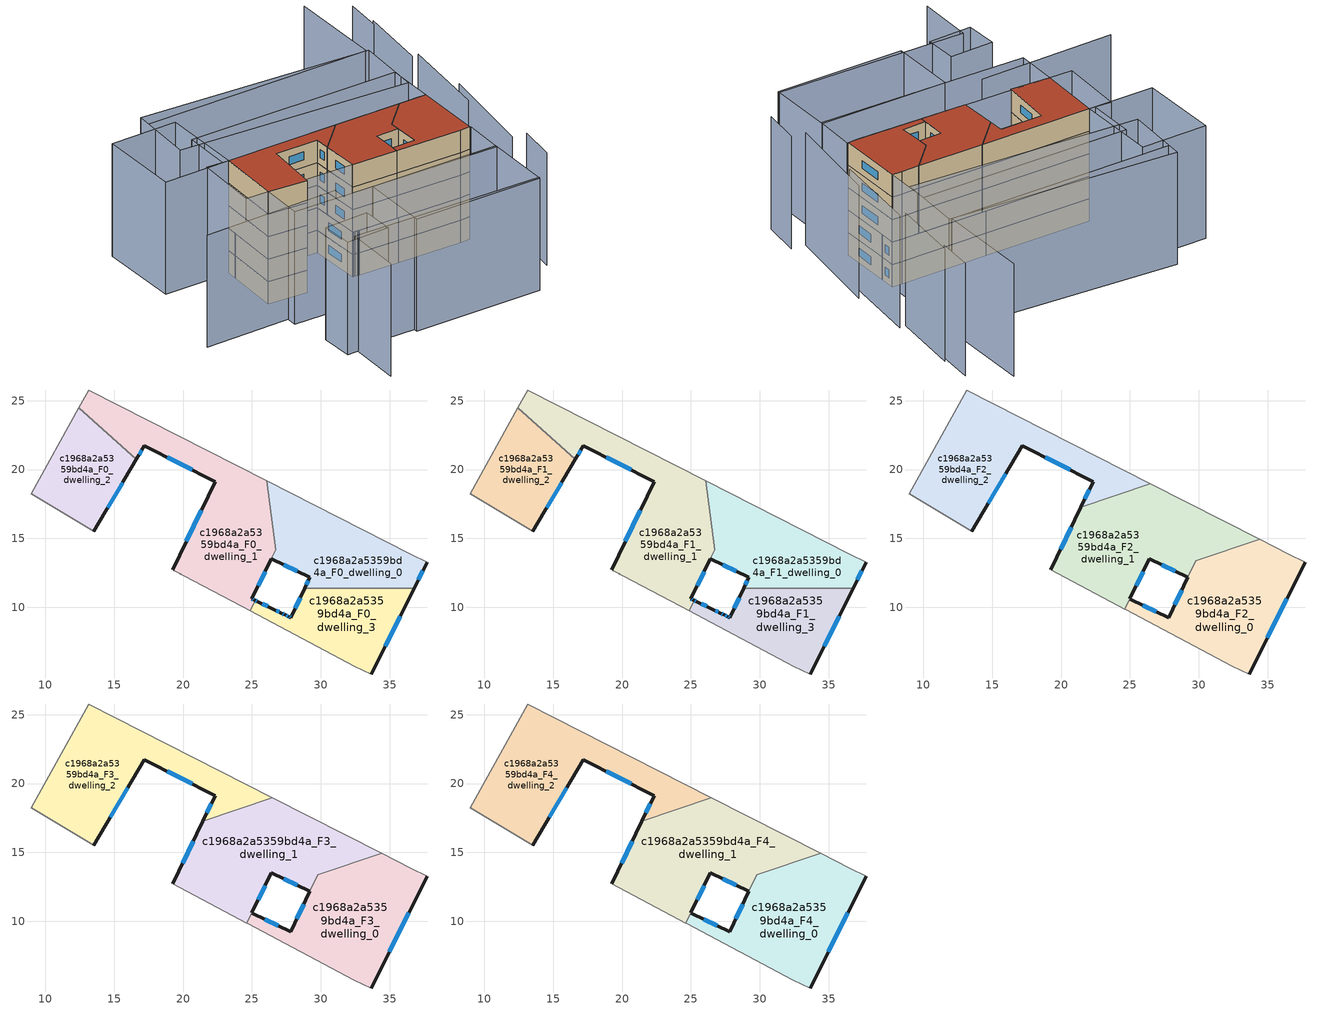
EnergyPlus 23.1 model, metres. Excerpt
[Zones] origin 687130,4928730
c1968a2a5359bd4a_F0_dwelling_0
 floor ground (EU_floor_Construction): 36.53,13.86 37.72,13.27 36.78,11.39 28.84,11.39 29.21,12.17 26.41,13.52 26.73,14.19 26.06,19.2 z0
 wall outside (EU_wall_Construction): 36.78,11.39 37.72,13.27 / 26.41,13.52 29.21,12.17 28.84,11.39 z0:3
 wall adiabatic (EU_wall_Construction): 37.72,13.27 36.53,13.86 26.06,19.2 z0:3
 wall to c1968a2a5359bd4a_F0_dwelling_3 (EU_wall_Construction): 28.84,11.39 36.78,11.39 z0:3
 wall to c1968a2a5359bd4a_F0_dwelling_1 (EU_wall_Construction): 26.06,19.2 26.73,14.19 26.41,13.52 z0:3
 window (EU_Window_Construction): 37.09,12 37.42,12.66 / 29.09,11.92 28.96,11.64 / 27.32,13.08 28.3,12.61 z0.98:2.02
c1968a2a5359bd4a_F0_dwelling_1
 floor ground (EU_floor_Construction): 26.06,19.2 26.73,14.19 25,10.6 25.14,10.54 25.18,10.52 25.23,10.49 24.86,9.74 20.11,12.25 19.92,12.35 19.85,12.39 19.78,12.43 19.58,12.53 19.37,12.65 19.31,12.68 19.24,12.71 22.33,19.13 17.19,21.73 16.61,20.76 12.43,24.49 13.14,25.78 z0
 wall outside (EU_wall_Construction): 16.61,20.76 17.19,21.73 22.33,19.13 19.24,12.71 / 25.23,10.49 25.18,10.52 25.14,10.54 25,10.6 26.41,13.52 z0:3
 wall adiabatic (EU_wall_Construction): 19.24,12.71 19.31,12.68 19.37,12.65 19.58,12.53 19.78,12.43 19.85,12.39 19.92,12.35 20.11,12.25 24.86,9.74 / 26.06,19.2 13.14,25.78 12.43,24.49 z0:3
 wall to c1968a2a5359bd4a_F0_dwelling_2 (EU_wall_Construction): 12.43,24.49 16.61,20.76 z0:3
 wall to c1968a2a5359bd4a_F0_dwelling_3 (EU_wall_Construction): 24.86,9.74 25.23,10.49 z0:3
 window (EU_Window_Construction): 21.33,17.04 20.25,14.8 / 18.86,20.89 20.66,19.98 / 16.8,21.07 17,21.41 / 25.46,11.55 25.95,12.57 / 25.09,10.56 25.05,10.58 z0.98:2.02
c1968a2a5359bd4a_F0_dwelling_2
 floor ground (EU_floor_Construction): 16.61,20.76 13.5,15.52 8.98,18.23 12.43,24.49 z0
 wall outside (EU_wall_Construction): 13.5,15.52 16.61,20.76 z0:3
 wall adiabatic (EU_wall_Construction): 12.43,24.49 8.98,18.23 13.5,15.52 z0:3
 window (EU_Window_Construction): 14.51,17.23 15.6,19.05 z0.98:2.02
c1968a2a5359bd4a_F0_dwelling_3
 floor ground (EU_floor_Construction): 36.78,11.39 33.65,5.15 32.43,5.72 24.86,9.74 25.23,10.49 25.41,10.41 26.49,9.89 26.6,9.83 27.15,9.58 27.42,9.45 27.69,9.32 27.82,9.25 28.84,11.39 z0
 wall outside (EU_wall_Construction): 28.84,11.39 27.82,9.25 27.69,9.32 27.42,9.45 27.15,9.58 26.6,9.83 26.49,9.89 25.41,10.41 25.23,10.49 / 33.65,5.15 36.78,11.39 z0:3
 wall adiabatic (EU_wall_Construction): 24.86,9.74 32.43,5.72 33.65,5.15 z0:3
 window (EU_Window_Construction): 27.33,9.49 27.23,9.53 / 27.6,9.36 27.51,9.4 / 27.78,9.27 27.73,9.3 / 28.51,10.69 28.15,9.95 / 34.67,7.18 35.76,9.36 / 25.35,10.44 25.29,10.47 / 26.14,10.06 25.76,10.24 / 26.97,9.66 26.78,9.75 z0.98:2.02
c1968a2a5359bd4a_F1_dwelling_0
 floor to c1968a2a5359bd4a_F0_dwelling_0 (EU_floor_Construction): 36.53,13.86 37.72,13.27 36.78,11.39 28.84,11.39 29.21,12.17 26.41,13.52 26.73,14.19 26.06,19.2 z3
 wall outside (EU_wall_Construction): 36.78,11.39 37.72,13.27 / 26.41,13.52 29.21,12.17 28.84,11.39 z3:6
 wall adiabatic (EU_wall_Construction): 37.72,13.27 36.53,13.86 26.06,19.2 z3:6
 wall to c1968a2a5359bd4a_F1_dwelling_3 (EU_wall_Construction): 28.84,11.39 36.78,11.39 z3:6
 wall to c1968a2a5359bd4a_F1_dwelling_1 (EU_wall_Construction): 26.06,19.2 26.73,14.19 26.41,13.52 z3:6
 window (EU_Window_Construction): 37.09,12 37.42,12.66 / 29.09,11.92 28.96,11.64 / 27.32,13.08 28.3,12.61 z3.98:5.02
c1968a2a5359bd4a_F1_dwelling_1
 floor to c1968a2a5359bd4a_F0_dwelling_1 (EU_floor_Construction): 26.06,19.2 26.73,14.19 25,10.6 25.14,10.54 25.18,10.52 25.23,10.49 24.86,9.74 20.11,12.25 19.92,12.35 19.85,12.39 19.78,12.43 19.58,12.53 19.37,12.65 19.31,12.68 19.24,12.71 22.33,19.13 17.19,21.73 16.61,20.76 12.43,24.49 13.14,25.78 z3
 wall outside (EU_wall_Construction): 16.61,20.76 17.19,21.73 22.33,19.13 19.24,12.71 / 25.23,10.49 25.18,10.52 25.14,10.54 25,10.6 26.41,13.52 z3:6
 wall adiabatic (EU_wall_Construction): 19.24,12.71 19.31,12.68 19.37,12.65 19.58,12.53 19.78,12.43 19.85,12.39 19.92,12.35 20.11,12.25 24.86,9.74 / 26.06,19.2 13.14,25.78 12.43,24.49 z3:6
 wall to c1968a2a5359bd4a_F1_dwelling_2 (EU_wall_Construction): 12.43,24.49 16.61,20.76 z3:6
 wall to c1968a2a5359bd4a_F1_dwelling_3 (EU_wall_Construction): 24.86,9.74 25.23,10.49 z3:6
 window (EU_Window_Construction): 21.33,17.04 20.25,14.8 / 18.86,20.89 20.66,19.98 / 16.8,21.07 17,21.41 / 25.46,11.55 25.95,12.57 / 25.09,10.56 25.05,10.58 z3.98:5.02
c1968a2a5359bd4a_F1_dwelling_2
 floor to c1968a2a5359bd4a_F0_dwelling_2 (EU_floor_Construction): 16.61,20.76 13.5,15.52 8.98,18.23 12.43,24.49 z3
 wall outside (EU_wall_Construction): 13.5,15.52 16.61,20.76 z3:6
 wall adiabatic (EU_wall_Construction): 12.43,24.49 8.98,18.23 13.5,15.52 z3:6
 window (EU_Window_Construction): 14.51,17.23 15.6,19.05 z3.98:5.02
c1968a2a5359bd4a_F1_dwelling_3
 floor to c1968a2a5359bd4a_F0_dwelling_3 (EU_floor_Construction): 36.78,11.39 33.65,5.15 32.43,5.72 24.86,9.74 25.23,10.49 25.41,10.41 26.49,9.89 26.6,9.83 27.15,9.58 27.42,9.45 27.69,9.32 27.82,9.25 28.84,11.39 z3
 wall outside (EU_wall_Construction): 28.84,11.39 27.82,9.25 27.69,9.32 27.42,9.45 27.15,9.58 26.6,9.83 26.49,9.89 25.41,10.41 25.23,10.49 / 33.65,5.15 36.78,11.39 z3:6
 wall adiabatic (EU_wall_Construction): 24.86,9.74 32.43,5.72 33.65,5.15 z3:6
 window (EU_Window_Construction): 27.33,9.49 27.23,9.53 / 27.6,9.36 27.51,9.4 / 27.78,9.27 27.73,9.3 / 28.51,10.69 28.15,9.95 / 34.67,7.18 35.76,9.36 / 25.35,10.44 25.29,10.47 / 26.14,10.06 25.76,10.24 / 26.97,9.66 26.78,9.75 z3.98:5.02
c1968a2a5359bd4a_F2_dwelling_0
 floor to c1968a2a5359bd4a_F1_dwelling_0 (EU_floor_Construction): 36.53,13.86 37.72,13.27 36.78,11.39 28.84,11.39 29.78,13.37 34.42,14.94 z6
 floor to c1968a2a5359bd4a_F1_dwelling_3 (EU_floor_Construction): 36.78,11.39 33.65,5.15 32.43,5.72 24.86,9.74 25.23,10.49 25.41,10.41 26.49,9.89 26.6,9.83 27.15,9.58 27.42,9.45 27.69,9.32 27.82,9.25 28.84,11.39 z6
 floor to c1968a2a5359bd4a_F1_dwelling_1 (EU_floor_Construction): 25.18,10.52 25.23,10.49 24.86,9.74 24.65,9.85 25,10.6 25.14,10.54 z6
 wall outside (EU_wall_Construction): 33.65,5.15 37.72,13.27 / 29.21,12.17 27.82,9.25 25.01,10.6 z6:9
 wall adiabatic (EU_wall_Construction): 37.72,13.27 36.53,13.86 34.42,14.94 / 24.65,9.85 32.43,5.72 33.65,5.15 z6:9
 wall to c1968a2a5359bd4a_F2_dwelling_1 (EU_wall_Construction): 29.78,13.37 29.21,12.17 / 34.42,14.94 29.79,13.37 / 25,10.6 24.64,9.85 z6:9
 window (EU_Window_Construction): 34.98,7.79 36.4,10.63 / 26.91,9.69 25.92,10.16 / 28.76,11.22 28.27,10.2 z6.98:8.02
c1968a2a5359bd4a_F2_dwelling_1
 floor to c1968a2a5359bd4a_F1_dwelling_0 (EU_floor_Construction): 34.42,14.94 29.79,13.37 29.21,12.17 26.41,13.52 26.73,14.19 26.11,18.86 26.48,18.99 z6
 floor to c1968a2a5359bd4a_F1_dwelling_1 (EU_floor_Construction): 26.11,18.86 26.73,14.19 24.64,9.85 20.02,12.3 19.92,12.35 19.85,12.39 19.78,12.43 19.66,12.49 19.33,12.67 19.31,12.68 19.24,12.71 21.44,17.28 z6
 wall outside (EU_wall_Construction): 21.44,17.28 19.24,12.71 / 25,10.6 26.41,13.52 29.21,12.17 z6:9
 wall adiabatic (EU_wall_Construction): 19.24,12.71 24.64,9.85 / 34.42,14.94 26.48,18.99 z6:9
 wall to c1968a2a5359bd4a_F2_dwelling_2 (EU_wall_Construction): 26.48,18.99 21.44,17.28 z6:9
 window (EU_Window_Construction): 20.73,15.8 19.96,14.2 / 27.32,13.08 28.3,12.61 / 25.46,11.55 25.95,12.57 z6.98:8.02
c1968a2a5359bd4a_F2_dwelling_2
 floor to c1968a2a5359bd4a_F1_dwelling_0 (EU_floor_Construction): 26.48,18.99 26.11,18.86 26.06,19.2 z6
 floor to c1968a2a5359bd4a_F1_dwelling_2 (EU_floor_Construction): 16.61,20.76 13.5,15.52 8.98,18.23 12.43,24.49 z6
 floor to c1968a2a5359bd4a_F1_dwelling_1 (EU_floor_Construction): 26.06,19.2 22.33,19.13 17.19,21.73 16.61,20.76 12.43,24.49 13.14,25.78 z6; 26.06,19.2 26.11,18.86 21.44,17.28 22.33,19.13 z6
 wall outside (EU_wall_Construction): 13.5,15.52 17.19,21.73 22.33,19.13 21.44,17.28 z6:9
 wall adiabatic (EU_wall_Construction): 26.48,18.99 13.14,25.78 8.98,18.23 13.5,15.52 z6:9
 window (EU_Window_Construction): 22.04,18.53 21.73,17.88 / 18.86,20.89 20.66,19.98 / 14.7,17.54 15.99,19.71 z6.98:8.02
c1968a2a5359bd4a_F3_dwelling_0
 floor to c1968a2a5359bd4a_F2_dwelling_0 (EU_floor_Construction): 36.53,13.86 37.72,13.27 33.65,5.15 32.43,5.72 24.65,9.85 24.83,10.23 25.01,10.6 27.82,9.25 29.78,13.37 34.42,14.94 z9
 wall outside (EU_wall_Construction): 33.65,5.15 37.72,13.27 / 29.21,12.17 27.82,9.25 25.01,10.6 z9:12
 wall adiabatic (EU_wall_Construction): 37.72,13.27 36.53,13.86 34.42,14.94 / 24.65,9.85 32.43,5.72 33.65,5.15 z9:12
 wall to c1968a2a5359bd4a_F3_dwelling_1 (EU_wall_Construction): 29.78,13.37 29.21,12.17 / 34.42,14.94 29.79,13.37 / 25,10.6 24.64,9.85 z9:12
 window (EU_Window_Construction): 34.98,7.79 36.4,10.63 / 26.91,9.69 25.92,10.16 / 28.76,11.22 28.27,10.2 z9.98:11.02
c1968a2a5359bd4a_F3_dwelling_1
 floor to c1968a2a5359bd4a_F2_dwelling_1 (EU_floor_Construction): 34.42,14.94 29.79,13.37 29.21,12.17 26.41,13.52 24.64,9.85 19.24,12.71 21.44,17.28 26.48,18.99 z9
 wall outside (EU_wall_Construction): 21.44,17.28 19.24,12.71 / 25,10.6 26.41,13.52 29.21,12.17 z9:12
 wall adiabatic (EU_wall_Construction): 19.24,12.71 24.64,9.85 / 34.42,14.94 26.48,18.99 z9:12
 wall to c1968a2a5359bd4a_F3_dwelling_2 (EU_wall_Construction): 26.48,18.99 21.44,17.28 z9:12
 window (EU_Window_Construction): 20.73,15.8 19.96,14.2 / 27.32,13.08 28.3,12.61 / 25.46,11.55 25.95,12.57 z9.98:11.02
c1968a2a5359bd4a_F3_dwelling_2
 floor to c1968a2a5359bd4a_F2_dwelling_2 (EU_floor_Construction): 26.48,18.99 21.44,17.28 22.33,19.13 17.19,21.73 13.5,15.52 8.98,18.23 13.14,25.78 z9
 wall outside (EU_wall_Construction): 13.5,15.52 17.19,21.73 22.33,19.13 21.44,17.28 z9:12
 wall adiabatic (EU_wall_Construction): 26.48,18.99 13.14,25.78 8.98,18.23 13.5,15.52 z9:12
 window (EU_Window_Construction): 22.04,18.53 21.73,17.88 / 18.86,20.89 20.66,19.98 / 14.7,17.54 15.99,19.71 z9.98:11.02
c1968a2a5359bd4a_F4_dwelling_0
 floor to c1968a2a5359bd4a_F3_dwelling_0 (EU_floor_Construction): 36.53,13.86 37.72,13.27 33.65,5.15 32.43,5.72 24.65,9.85 24.83,10.23 25.01,10.6 27.82,9.25 29.78,13.37 34.42,14.94 z12
 wall outside (EU_wall_Construction): 33.65,5.15 37.72,13.27 / 29.21,12.17 27.82,9.25 25.01,10.6 z12:15
 wall adiabatic (EU_wall_Construction): 37.72,13.27 36.53,13.86 34.42,14.94 / 24.65,9.85 32.43,5.72 33.65,5.15 z12:15
 wall to c1968a2a5359bd4a_F4_dwelling_1 (EU_wall_Construction): 29.78,13.37 29.21,12.17 / 34.42,14.94 29.79,13.37 / 25,10.6 24.64,9.85 z12:15
 window (EU_Window_Construction): 34.98,7.79 36.4,10.63 / 26.91,9.69 25.92,10.16 / 28.76,11.22 28.27,10.2 z12.98:14.02
 roof outside (EU_roof_Construction): 33.65,5.15 37.72,13.27 36.53,13.86 34.42,14.94 29.78,13.37 27.82,9.25 25.01,10.6 24.64,9.85 32.43,5.72 z15
c1968a2a5359bd4a_F4_dwelling_1
 floor to c1968a2a5359bd4a_F3_dwelling_1 (EU_floor_Construction): 34.42,14.94 29.79,13.37 29.21,12.17 26.41,13.52 24.64,9.85 19.24,12.71 21.44,17.28 26.48,18.99 z12
 wall outside (EU_wall_Construction): 21.44,17.28 19.24,12.71 / 25,10.6 26.41,13.52 29.21,12.17 z12:15
 wall adiabatic (EU_wall_Construction): 19.24,12.71 24.64,9.85 / 34.42,14.94 26.48,18.99 z12:15
 wall to c1968a2a5359bd4a_F4_dwelling_2 (EU_wall_Construction): 26.48,18.99 21.44,17.28 z12:15
 window (EU_Window_Construction): 20.73,15.8 19.96,14.2 / 27.32,13.08 28.3,12.61 / 25.46,11.55 25.95,12.57 z12.98:14.02
 roof outside (EU_roof_Construction): 34.42,14.94 26.48,18.99 21.44,17.28 19.24,12.71 24.64,9.85 26.41,13.52 29.21,12.17 29.78,13.37 z15
c1968a2a5359bd4a_F4_dwelling_2
 floor to c1968a2a5359bd4a_F3_dwelling_2 (EU_floor_Construction): 26.48,18.99 21.44,17.28 22.33,19.13 17.19,21.73 13.5,15.52 8.98,18.23 13.14,25.78 z12
 wall outside (EU_wall_Construction): 13.5,15.52 17.19,21.73 22.33,19.13 21.44,17.28 z12:15
 wall adiabatic (EU_wall_Construction): 26.48,18.99 13.14,25.78 8.98,18.23 13.5,15.52 z12:15
 window (EU_Window_Construction): 22.04,18.53 21.73,17.88 / 18.86,20.89 20.66,19.98 / 14.7,17.54 15.99,19.71 z12.98:14.02
 roof outside (EU_roof_Construction): 26.48,18.99 13.14,25.78 8.98,18.23 13.5,15.52 17.19,21.73 22.33,19.13 21.44,17.28 z15
shading: 32.65,-5.55 35.51,-1.37 / 1.16,-2.35 4.76,4.41 / 4.76,4.41 27.26,-7.6 / 33.97,-0.3 41.83,11.09 / 38.95,8.31 45.65,18.63 / -3.29,19.47 13.07,11.54 / 44.81,19.01 49.95,27.01 / 49.29,26.56 51.77,30.71 / 49.09,35.65 43.38,24.29 / 43.38,24.29 16.21,37.96 / 15.9,8.21 31.23,0.38 / 31.23,0.38 27.07,-7.75 / 27.07,-7.75 11.74,0.08 / 11.74,0.08 15.9,8.21 / 4.9,8.32 10.19,5.83 / 10.19,5.83 8.36,1.93 / 8.36,1.93 3.07,4.42 / 3.07,4.42 4.9,8.32 / 13.14,25.78 8.98,18.23 / 8.98,18.23 6.36,19.68 / 6.36,19.68 10.52,27.23 / 10.52,27.23 13.14,25.78 / 8.98,18.23 33.73,5.11 / 33.73,5.11 31.1,0.15 / 31.1,0.15 6.35,13.27 / 6.35,13.27 8.98,18.23 / 37.71,13.24 12.43,26.15 / 12.43,26.15 15.36,31.88 / 15.36,31.88 40.64,18.98 / 40.64,18.98 37.71,13.24 / 17.05,39.56 43.68,24.1 / 43.68,24.1 39.21,16.39 / 39.21,16.39 12.57,31.84 / 12.57,31.84 17.05,39.56 / 5.24,29.7 10.08,39.47 / 10.08,39.47 17.99,35.55 / 17.99,35.55 13.14,25.78 / 13.14,25.78 5.24,29.7 z0:15
[Building]
EU S2 Campaign: North Axis=0; Terrain=City; Solar Distribution=FullExterior
[Site:Location]
Bologna: Latitude=44.5; Longitude=11.25; Time Zone=1; Elevation=37
[SizingPeriod:WeatherFileDays]
AnnualSizingPeriod: Begin Month=1; Begin Day of Month=1; End Month=12; End Day of Month=31; Day of Week for Start Day=Monday; Use Weather File Daylight Saving Period=No; Use Weather File Rain and Snow Indicators=No
[MATERIAL]
EU_InternalMass_Material: Roughness=MediumRough; Thickness=0.1; Conductivity=1; Density=1800; Specific Heat=900; Thermal Absorptance=0.9; Solar Absorptance=0.7; Visible Absorptance=0.7
[MATERIAL:NOMASS] Roughness=MediumRough; Thermal Absorptance=0.9; Solar Absorptance=0.7; Visible Absorptance=0.7
Name | Thermal Resistance
EU_wall_NoMass | 0.905828
EU_roof_NoMass | 0.37593
EU_floor_NoMass | 0.67114
[WINDOWMATERIAL:SIMPLEGLAZINGSYSTEM]
EU_Window_SimpleGlazing: UFactor=4.52486; Solar Heat Gain Coefficient=0.85; Visible Transmittance=0.85
[CONSTRUCTION]
EU_wall_Construction: EU_wall_NoMass
EU_roof_Construction: EU_roof_NoMass
EU_floor_Construction: EU_floor_NoMass
EU_Window_Construction: EU_Window_SimpleGlazing
EU_InternalMass_Construction: EU_InternalMass_Material
[ZONE] Type=1; Multiplier=1; Ceiling Height=autocalculate; Floor Area=autocalculate; Part of Total Floor Area=Yes
Name | Volume
c1968a2a5359bd4a_F0_dwelling_0 | 146.555
c1968a2a5359bd4a_F1_dwelling_0 | 146.552
c1968a2a5359bd4a_F2_dwelling_0 | 183.793
c1968a2a5359bd4a_F3_dwelling_0; c1968a2a5359bd4a_F4_dwelling_0 | 183.8
c1968a2a5359bd4a_F0_dwelling_1 | 213.163
c1968a2a5359bd4a_F1_dwelling_1 | 213.182
c1968a2a5359bd4a_F2_dwelling_1 | 205.536
c1968a2a5359bd4a_F3_dwelling_1; c1968a2a5359bd4a_F4_dwelling_1 | 205.569
c1968a2a5359bd4a_F0_dwelling_2; c1968a2a5359bd4a_F1_dwelling_2 | 106.657
c1968a2a5359bd4a_F2_dwelling_2 | 194.66
c1968a2a5359bd4a_F3_dwelling_2; c1968a2a5359bd4a_F4_dwelling_2 | 194.681
c1968a2a5359bd4a_F0_dwelling_3 | 117.644
c1968a2a5359bd4a_F1_dwelling_3 | 117.643
[INTERNALMASS] Construction=EU_InternalMass_Construction
Name | Zone or ZoneList | Surface Area
c1968a2a5359bd4a_F0_dwelling_0_EU_InternalMass | c1968a2a5359bd4a_F0_dwelling_0 | 48.851
c1968a2a5359bd4a_F0_dwelling_1_EU_InternalMass | c1968a2a5359bd4a_F0_dwelling_1 | 71.0605
c1968a2a5359bd4a_F0_dwelling_2_EU_InternalMass | c1968a2a5359bd4a_F0_dwelling_2 | 35.5524
c1968a2a5359bd4a_F0_dwelling_3_EU_InternalMass | c1968a2a5359bd4a_F0_dwelling_3 | 39.2159
c1968a2a5359bd4a_F1_dwelling_0_EU_InternalMass | c1968a2a5359bd4a_F1_dwelling_0 | 48.851
c1968a2a5359bd4a_F1_dwelling_1_EU_InternalMass | c1968a2a5359bd4a_F1_dwelling_1 | 71.0605
c1968a2a5359bd4a_F1_dwelling_2_EU_InternalMass | c1968a2a5359bd4a_F1_dwelling_2 | 35.5524
c1968a2a5359bd4a_F1_dwelling_3_EU_InternalMass | c1968a2a5359bd4a_F1_dwelling_3 | 39.2159
c1968a2a5359bd4a_F2_dwelling_0_EU_InternalMass | c1968a2a5359bd4a_F2_dwelling_0 | 61.276
c1968a2a5359bd4a_F2_dwelling_1_EU_InternalMass | c1968a2a5359bd4a_F2_dwelling_1 | 68.5225
c1968a2a5359bd4a_F2_dwelling_2_EU_InternalMass | c1968a2a5359bd4a_F2_dwelling_2 | 64.8934
c1968a2a5359bd4a_F3_dwelling_0_EU_InternalMass | c1968a2a5359bd4a_F3_dwelling_0 | 61.276
c1968a2a5359bd4a_F3_dwelling_1_EU_InternalMass | c1968a2a5359bd4a_F3_dwelling_1 | 68.5225
c1968a2a5359bd4a_F3_dwelling_2_EU_InternalMass | c1968a2a5359bd4a_F3_dwelling_2 | 64.8934
c1968a2a5359bd4a_F4_dwelling_0_EU_InternalMass | c1968a2a5359bd4a_F4_dwelling_0 | 61.276
c1968a2a5359bd4a_F4_dwelling_1_EU_InternalMass | c1968a2a5359bd4a_F4_dwelling_1 | 68.5225
c1968a2a5359bd4a_F4_dwelling_2_EU_InternalMass | c1968a2a5359bd4a_F4_dwelling_2 | 64.8934
[OTHEREQUIPMENT] Fuel Type=Electricity; Design Level Calculation Method=Watts/Area; Power per Zone Floor Area=1; Fraction Latent=0; Fraction Radiant=0; Fraction Lost=0; Carbon Dioxide Generation Rate=0; EndUse Subcategory=EU_Step8_InternalGains
Name | Zone or ZoneList or Space or SpaceList | Schedule
EU_Step8_InternalGain_c1968a2a5359bd4a_F0_dwelling_0_f000 | c1968a2a5359bd4a_F0_dwelling_0 | EU_Step8_GainSchedule_c1968a2a5359bd4a_F0_dwelling_0_f000
EU_Step8_InternalGain_c1968a2a5359bd4a_F0_dwelling_1_f000 | c1968a2a5359bd4a_F0_dwelling_1 | EU_Step8_GainSchedule_c1968a2a5359bd4a_F0_dwelling_1_f000
EU_Step8_InternalGain_c1968a2a5359bd4a_F0_dwelling_2_f000 | c1968a2a5359bd4a_F0_dwelling_2 | EU_Step8_GainSchedule_c1968a2a5359bd4a_F0_dwelling_2_f000
EU_Step8_InternalGain_c1968a2a5359bd4a_F0_dwelling_3_f000 | c1968a2a5359bd4a_F0_dwelling_3 | EU_Step8_GainSchedule_c1968a2a5359bd4a_F0_dwelling_3_f000
EU_Step8_InternalGain_c1968a2a5359bd4a_F1_dwelling_0_f000 | c1968a2a5359bd4a_F1_dwelling_0 | EU_Step8_GainSchedule_c1968a2a5359bd4a_F1_dwelling_0_f000
EU_Step8_InternalGain_c1968a2a5359bd4a_F1_dwelling_1_f000 | c1968a2a5359bd4a_F1_dwelling_1 | EU_Step8_GainSchedule_c1968a2a5359bd4a_F1_dwelling_1_f000
EU_Step8_InternalGain_c1968a2a5359bd4a_F1_dwelling_2_f000 | c1968a2a5359bd4a_F1_dwelling_2 | EU_Step8_GainSchedule_c1968a2a5359bd4a_F1_dwelling_2_f000
EU_Step8_InternalGain_c1968a2a5359bd4a_F1_dwelling_3_f000 | c1968a2a5359bd4a_F1_dwelling_3 | EU_Step8_GainSchedule_c1968a2a5359bd4a_F1_dwelling_3_f000
EU_Step8_InternalGain_c1968a2a5359bd4a_F2_dwelling_0_f000 | c1968a2a5359bd4a_F2_dwelling_0 | EU_Step8_GainSchedule_c1968a2a5359bd4a_F2_dwelling_0_f000
EU_Step8_InternalGain_c1968a2a5359bd4a_F2_dwelling_1_f000 | c1968a2a5359bd4a_F2_dwelling_1 | EU_Step8_GainSchedule_c1968a2a5359bd4a_F2_dwelling_1_f000
EU_Step8_InternalGain_c1968a2a5359bd4a_F2_dwelling_2_f000 | c1968a2a5359bd4a_F2_dwelling_2 | EU_Step8_GainSchedule_c1968a2a5359bd4a_F2_dwelling_2_f000
EU_Step8_InternalGain_c1968a2a5359bd4a_F3_dwelling_0_f000 | c1968a2a5359bd4a_F3_dwelling_0 | EU_Step8_GainSchedule_c1968a2a5359bd4a_F3_dwelling_0_f000
EU_Step8_InternalGain_c1968a2a5359bd4a_F3_dwelling_1_f000 | c1968a2a5359bd4a_F3_dwelling_1 | EU_Step8_GainSchedule_c1968a2a5359bd4a_F3_dwelling_1_f000
EU_Step8_InternalGain_c1968a2a5359bd4a_F3_dwelling_2_f000 | c1968a2a5359bd4a_F3_dwelling_2 | EU_Step8_GainSchedule_c1968a2a5359bd4a_F3_dwelling_2_f000
EU_Step8_InternalGain_c1968a2a5359bd4a_F4_dwelling_0_f000 | c1968a2a5359bd4a_F4_dwelling_0 | EU_Step8_GainSchedule_c1968a2a5359bd4a_F4_dwelling_0_f000
EU_Step8_InternalGain_c1968a2a5359bd4a_F4_dwelling_1_f000 | c1968a2a5359bd4a_F4_dwelling_1 | EU_Step8_GainSchedule_c1968a2a5359bd4a_F4_dwelling_1_f000
EU_Step8_InternalGain_c1968a2a5359bd4a_F4_dwelling_2_f000 | c1968a2a5359bd4a_F4_dwelling_2 | EU_Step8_GainSchedule_c1968a2a5359bd4a_F4_dwelling_2_f000
[ZONEVENTILATION:DESIGNFLOWRATE] Schedule=EU_AlwaysOn; Design Flow Rate Calculation Method=AirChanges/Hour; Air Changes per Hour=0.73129; Ventilation Type=Natural; Fan Pressure Rise=0; Fan Total Efficiency=1; Constant Term Coefficient=1; Temperature Term Coefficient=0; Velocity Term Coefficient=0; Velocity Squared Term Coefficient=0; Minimum Indoor Temperature=-100; Maximum Indoor Temperature=100; Delta Temperature=-100; Minimum Outdoor Temperature=-100; Maximum Outdoor Temperature=100; Maximum Wind Speed=40
Name | Zone or ZoneList or Space or SpaceList
EU_ConstantAir_c1968a2a5359bd4a_F0_dwelling_0 | c1968a2a5359bd4a_F0_dwelling_0
EU_ConstantAir_c1968a2a5359bd4a_F0_dwelling_1 | c1968a2a5359bd4a_F0_dwelling_1
EU_ConstantAir_c1968a2a5359bd4a_F0_dwelling_2 | c1968a2a5359bd4a_F0_dwelling_2
EU_ConstantAir_c1968a2a5359bd4a_F0_dwelling_3 | c1968a2a5359bd4a_F0_dwelling_3
EU_ConstantAir_c1968a2a5359bd4a_F1_dwelling_0 | c1968a2a5359bd4a_F1_dwelling_0
EU_ConstantAir_c1968a2a5359bd4a_F1_dwelling_1 | c1968a2a5359bd4a_F1_dwelling_1
EU_ConstantAir_c1968a2a5359bd4a_F1_dwelling_2 | c1968a2a5359bd4a_F1_dwelling_2
EU_ConstantAir_c1968a2a5359bd4a_F1_dwelling_3 | c1968a2a5359bd4a_F1_dwelling_3
EU_ConstantAir_c1968a2a5359bd4a_F2_dwelling_0 | c1968a2a5359bd4a_F2_dwelling_0
EU_ConstantAir_c1968a2a5359bd4a_F2_dwelling_1 | c1968a2a5359bd4a_F2_dwelling_1
EU_ConstantAir_c1968a2a5359bd4a_F2_dwelling_2 | c1968a2a5359bd4a_F2_dwelling_2
EU_ConstantAir_c1968a2a5359bd4a_F3_dwelling_0 | c1968a2a5359bd4a_F3_dwelling_0
EU_ConstantAir_c1968a2a5359bd4a_F3_dwelling_1 | c1968a2a5359bd4a_F3_dwelling_1
EU_ConstantAir_c1968a2a5359bd4a_F3_dwelling_2 | c1968a2a5359bd4a_F3_dwelling_2
EU_ConstantAir_c1968a2a5359bd4a_F4_dwelling_0 | c1968a2a5359bd4a_F4_dwelling_0
EU_ConstantAir_c1968a2a5359bd4a_F4_dwelling_1 | c1968a2a5359bd4a_F4_dwelling_1
EU_ConstantAir_c1968a2a5359bd4a_F4_dwelling_2 | c1968a2a5359bd4a_F4_dwelling_2
[HVACTEMPLATE:THERMOSTAT] Constant Heating Setpoint=20; Constant Cooling Setpoint=50
EU_HeatOnly_c1968a2a5359bd4a_F0_dwelling_0; EU_HeatOnly_c1968a2a5359bd4a_F0_dwelling_1; EU_HeatOnly_c1968a2a5359bd4a_F0_dwelling_2; EU_HeatOnly_c1968a2a5359bd4a_F0_dwelling_3; EU_HeatOnly_c1968a2a5359bd4a_F1_dwelling_0; EU_HeatOnly_c1968a2a5359bd4a_F1_dwelling_1; EU_HeatOnly_c1968a2a5359bd4a_F1_dwelling_2; EU_HeatOnly_c1968a2a5359bd4a_F1_dwelling_3; EU_HeatOnly_c1968a2a5359bd4a_F2_dwelling_0; EU_HeatOnly_c1968a2a5359bd4a_F2_dwelling_1; EU_HeatOnly_c1968a2a5359bd4a_F2_dwelling_2; EU_HeatOnly_c1968a2a5359bd4a_F3_dwelling_0; EU_HeatOnly_c1968a2a5359bd4a_F3_dwelling_1; EU_HeatOnly_c1968a2a5359bd4a_F3_dwelling_2; EU_HeatOnly_c1968a2a5359bd4a_F4_dwelling_0; EU_HeatOnly_c1968a2a5359bd4a_F4_dwelling_1; EU_HeatOnly_c1968a2a5359bd4a_F4_dwelling_2
[HVACTEMPLATE:ZONE:IDEALLOADSAIRSYSTEM] System Availability Schedule=EU_AlwaysOn; Maximum Heating Supply Air Temperature=50; Minimum Cooling Supply Air Temperature=13; Maximum Heating Supply Air Humidity Ratio=0.0156; Minimum Cooling Supply Air Humidity Ratio=0.0077; Heating Limit=NoLimit; Cooling Limit=NoLimit; Heating Availability Schedule=EU_AlwaysOn; Cooling Availability Schedule=EU_CoolingOff; Dehumidification Control Type=ConstantSensibleHeatRatio; Cooling Sensible Heat Ratio=0.7; Dehumidification Setpoint=60; Humidification Control Type=None; Humidification Setpoint=30; Outdoor Air Method=None; Outdoor Air Flow Rate per Person=0.00944; Outdoor Air Flow Rate per Zone Floor Area=0; Outdoor Air Flow Rate per Zone=0; Demand Controlled Ventilation Type=None; Outdoor Air Economizer Type=NoEconomizer; Heat Recovery Type=None; Sensible Heat Recovery Effectiveness=0.7; Latent Heat Recovery Effectiveness=0.65
Name | Template Thermostat
c1968a2a5359bd4a_F0_dwelling_0 | EU_HeatOnly_c1968a2a5359bd4a_F0_dwelling_0
c1968a2a5359bd4a_F0_dwelling_1 | EU_HeatOnly_c1968a2a5359bd4a_F0_dwelling_1
c1968a2a5359bd4a_F0_dwelling_2 | EU_HeatOnly_c1968a2a5359bd4a_F0_dwelling_2
c1968a2a5359bd4a_F0_dwelling_3 | EU_HeatOnly_c1968a2a5359bd4a_F0_dwelling_3
c1968a2a5359bd4a_F1_dwelling_0 | EU_HeatOnly_c1968a2a5359bd4a_F1_dwelling_0
c1968a2a5359bd4a_F1_dwelling_1 | EU_HeatOnly_c1968a2a5359bd4a_F1_dwelling_1
c1968a2a5359bd4a_F1_dwelling_2 | EU_HeatOnly_c1968a2a5359bd4a_F1_dwelling_2
c1968a2a5359bd4a_F1_dwelling_3 | EU_HeatOnly_c1968a2a5359bd4a_F1_dwelling_3
c1968a2a5359bd4a_F2_dwelling_0 | EU_HeatOnly_c1968a2a5359bd4a_F2_dwelling_0
c1968a2a5359bd4a_F2_dwelling_1 | EU_HeatOnly_c1968a2a5359bd4a_F2_dwelling_1
c1968a2a5359bd4a_F2_dwelling_2 | EU_HeatOnly_c1968a2a5359bd4a_F2_dwelling_2
c1968a2a5359bd4a_F3_dwelling_0 | EU_HeatOnly_c1968a2a5359bd4a_F3_dwelling_0
c1968a2a5359bd4a_F3_dwelling_1 | EU_HeatOnly_c1968a2a5359bd4a_F3_dwelling_1
c1968a2a5359bd4a_F3_dwelling_2 | EU_HeatOnly_c1968a2a5359bd4a_F3_dwelling_2
c1968a2a5359bd4a_F4_dwelling_0 | EU_HeatOnly_c1968a2a5359bd4a_F4_dwelling_0
c1968a2a5359bd4a_F4_dwelling_1 | EU_HeatOnly_c1968a2a5359bd4a_F4_dwelling_1
c1968a2a5359bd4a_F4_dwelling_2 | EU_HeatOnly_c1968a2a5359bd4a_F4_dwelling_2
[SIZING:ZONE] Zone Cooling Design Supply Air Temperature Input Method=SupplyAirTemperature; Zone Cooling Design Supply Air Temperature=13; Zone Heating Design Supply Air Temperature Input Method=SupplyAirTemperature; Zone Heating Design Supply Air Temperature=50; Zone Cooling Design Supply Air Humidity Ratio=0.008; Zone Heating Design Supply Air Humidity Ratio=0.008; Cooling Design Air Flow Method=DesignDay; Cooling Design Air Flow Rate=0; Cooling Minimum Air Flow per Zone Floor Area=0.000762; Cooling Minimum Air Flow=0; Cooling Minimum Air Flow Fraction=0.2; Heating Design Air Flow Method=DesignDay; Heating Design Air Flow Rate=0; Heating Maximum Air Flow per Zone Floor Area=0.002032; Heating Maximum Air Flow=0.141576; Heating Maximum Air Flow Fraction=0.3; Account for Dedicated Outdoor Air System=No; Dedicated Outdoor Air System Control Strategy=NeutralSupplyAir; Dedicated Outdoor Air Low Setpoint Temperature for Design=autosize; Dedicated Outdoor Air High Setpoint Temperature for Design=autosize; Zone Load Sizing Method=Sensible Load Only No Latent Load; Zone Latent Cooling Design Supply Air Humidity Ratio Input Method=HumidityRatioDifference; Zone Cooling Design Supply Air Humidity Ratio Difference=0.005; Zone Latent Heating Design Supply Air Humidity Ratio Input Method=HumidityRatioDifference; Zone Humidification Design Supply Air Humidity Ratio Difference=0.005
c1968a2a5359bd4a_F0_dwelling_0; c1968a2a5359bd4a_F0_dwelling_1; c1968a2a5359bd4a_F0_dwelling_2; c1968a2a5359bd4a_F0_dwelling_3; c1968a2a5359bd4a_F1_dwelling_0; c1968a2a5359bd4a_F1_dwelling_1; c1968a2a5359bd4a_F1_dwelling_2; c1968a2a5359bd4a_F1_dwelling_3; c1968a2a5359bd4a_F2_dwelling_0; c1968a2a5359bd4a_F2_dwelling_1; c1968a2a5359bd4a_F2_dwelling_2; c1968a2a5359bd4a_F3_dwelling_0; c1968a2a5359bd4a_F3_dwelling_1; c1968a2a5359bd4a_F3_dwelling_2; c1968a2a5359bd4a_F4_dwelling_0; c1968a2a5359bd4a_F4_dwelling_1; c1968a2a5359bd4a_F4_dwelling_2
[SCHEDULE:CONSTANT]
Name | Hourly Value
EU_AlwaysOn | 1
EU_CoolingOff | 0
[SCHEDULE:FILE] Column Number=1; Rows to Skip at Top=0; Number of Hours of Data=8760; Column Separator=Comma; Interpolate to Timestep=No; Minutes per Item=60; Adjust Schedule for Daylight Savings=Yes
Name | File
EU_Step8_GainSchedule_c1968a2a5359bd4a_F0_dwelling_0_f000 | ../../schedules/c1968a2a5359bd4a/c1968a2a5359bd4a_F0_dwelling_0_f000_gain.csv
EU_Step8_GainSchedule_c1968a2a5359bd4a_F0_dwelling_1_f000 | ../../schedules/c1968a2a5359bd4a/c1968a2a5359bd4a_F0_dwelling_1_f000_gain.csv
EU_Step8_GainSchedule_c1968a2a5359bd4a_F0_dwelling_2_f000 | ../../schedules/c1968a2a5359bd4a/c1968a2a5359bd4a_F0_dwelling_2_f000_gain.csv
EU_Step8_GainSchedule_c1968a2a5359bd4a_F0_dwelling_3_f000 | ../../schedules/c1968a2a5359bd4a/c1968a2a5359bd4a_F0_dwelling_3_f000_gain.csv
EU_Step8_GainSchedule_c1968a2a5359bd4a_F1_dwelling_0_f000 | ../../schedules/c1968a2a5359bd4a/c1968a2a5359bd4a_F1_dwelling_0_f000_gain.csv
EU_Step8_GainSchedule_c1968a2a5359bd4a_F1_dwelling_1_f000 | ../../schedules/c1968a2a5359bd4a/c1968a2a5359bd4a_F1_dwelling_1_f000_gain.csv
EU_Step8_GainSchedule_c1968a2a5359bd4a_F1_dwelling_2_f000 | ../../schedules/c1968a2a5359bd4a/c1968a2a5359bd4a_F1_dwelling_2_f000_gain.csv
EU_Step8_GainSchedule_c1968a2a5359bd4a_F1_dwelling_3_f000 | ../../schedules/c1968a2a5359bd4a/c1968a2a5359bd4a_F1_dwelling_3_f000_gain.csv
EU_Step8_GainSchedule_c1968a2a5359bd4a_F2_dwelling_0_f000 | ../../schedules/c1968a2a5359bd4a/c1968a2a5359bd4a_F2_dwelling_0_f000_gain.csv
EU_Step8_GainSchedule_c1968a2a5359bd4a_F2_dwelling_1_f000 | ../../schedules/c1968a2a5359bd4a/c1968a2a5359bd4a_F2_dwelling_1_f000_gain.csv
EU_Step8_GainSchedule_c1968a2a5359bd4a_F2_dwelling_2_f000 | ../../schedules/c1968a2a5359bd4a/c1968a2a5359bd4a_F2_dwelling_2_f000_gain.csv
EU_Step8_GainSchedule_c1968a2a5359bd4a_F3_dwelling_0_f000 | ../../schedules/c1968a2a5359bd4a/c1968a2a5359bd4a_F3_dwelling_0_f000_gain.csv
EU_Step8_GainSchedule_c1968a2a5359bd4a_F3_dwelling_1_f000 | ../../schedules/c1968a2a5359bd4a/c1968a2a5359bd4a_F3_dwelling_1_f000_gain.csv
EU_Step8_GainSchedule_c1968a2a5359bd4a_F3_dwelling_2_f000 | ../../schedules/c1968a2a5359bd4a/c1968a2a5359bd4a_F3_dwelling_2_f000_gain.csv
EU_Step8_GainSchedule_c1968a2a5359bd4a_F4_dwelling_0_f000 | ../../schedules/c1968a2a5359bd4a/c1968a2a5359bd4a_F4_dwelling_0_f000_gain.csv
EU_Step8_GainSchedule_c1968a2a5359bd4a_F4_dwelling_1_f000 | ../../schedules/c1968a2a5359bd4a/c1968a2a5359bd4a_F4_dwelling_1_f000_gain.csv
EU_Step8_GainSchedule_c1968a2a5359bd4a_F4_dwelling_2_f000 | ../../schedules/c1968a2a5359bd4a/c1968a2a5359bd4a_F4_dwelling_2_f000_gain.csv
